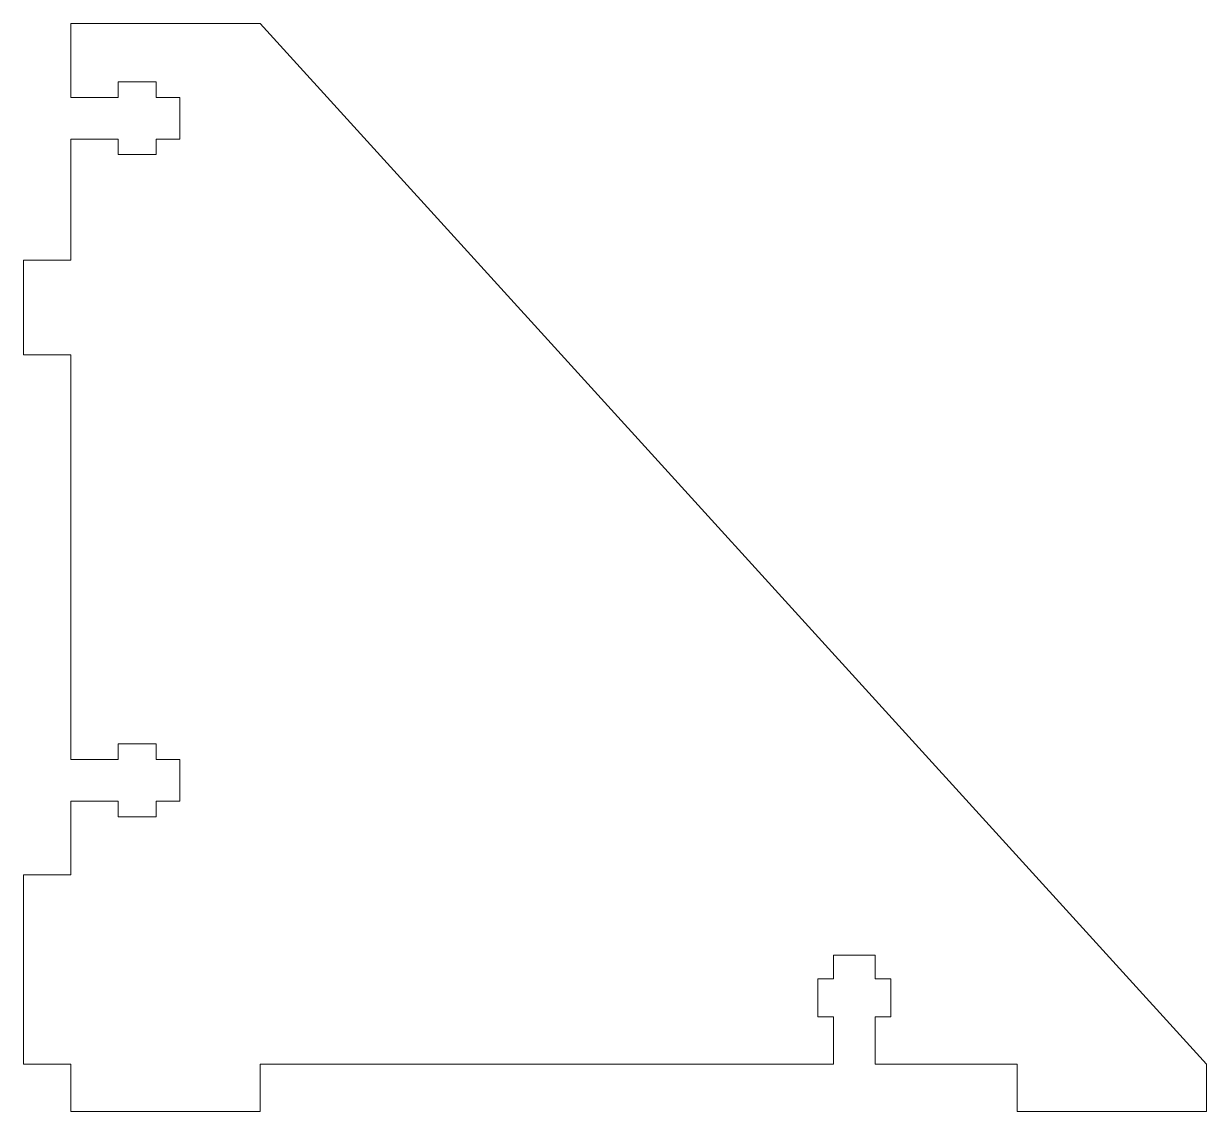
# Model space of a CAD drawing. Header units: millimetres. Extents: x 0.33 to 0.455, y 0.513 to 0.628.
import ezdxf

# ---------------------------------------------------------------- set-up
doc = ezdxf.new("R2010")
doc.units = ezdxf.units.MM

msp = doc.modelspace()

# ---------------------------------------------------------------- linework, layer by layer
at = {"color": 7, "linetype": 'Continuous', "lineweight": 15}
for p, q in [((0.33516, 0.62015), (0.33516, 0.62795)), ((0.33516, 0.62795), (0.35516, 0.62795)), ((0.35516, 0.62795), (0.45516, 0.51795)), ((0.34016, 0.6218), (0.34416, 0.6218)), ((0.34016, 0.6218), (0.34016, 0.62015)), ((0.34416, 0.6218), (0.34416, 0.62015)), ((0.33516, 0.62015), (0.34016, 0.62015)), ((0.34416, 0.62015), (0.34666, 0.62015)), ((0.34666, 0.62015), (0.34666, 0.61575)), ((0.33516, 0.60295), (0.33516, 0.61575)), ((0.33516, 0.61575), (0.34016, 0.61575)), ((0.34016, 0.61575), (0.34016, 0.6141)), ((0.34416, 0.61575), (0.34416, 0.6141)), ((0.34416, 0.61575), (0.34666, 0.61575)), ((0.34016, 0.6141), (0.34416, 0.6141)), ((0.33016, 0.60295), (0.33016, 0.59295)), ((0.33516, 0.60295), (0.33016, 0.60295)), ((0.33516, 0.59295), (0.33016, 0.59295)), ((0.33516, 0.55015), (0.33516, 0.59295)), ((0.34016, 0.5518), (0.34416, 0.5518)), ((0.34016, 0.5518), (0.34016, 0.55015)), ((0.34416, 0.5518), (0.34416, 0.55015)), ((0.33516, 0.55015), (0.34016, 0.55015)), ((0.34416, 0.55015), (0.34666, 0.55015)), ((0.34666, 0.55015), (0.34666, 0.54575)), ((0.33516, 0.53795), (0.33516, 0.54575)), ((0.33516, 0.54575), (0.34016, 0.54575)), ((0.34016, 0.54575), (0.34016, 0.5441)), ((0.34416, 0.54575), (0.34416, 0.5441)), ((0.34416, 0.54575), (0.34666, 0.54575)), ((0.34016, 0.5441), (0.34416, 0.5441)), ((0.33016, 0.53795), (0.33016, 0.51795)), ((0.33516, 0.53795), (0.33016, 0.53795)), ((0.41576, 0.52945), (0.42016, 0.52945)), ((0.41576, 0.52945), (0.41576, 0.52695)), ((0.42016, 0.52945), (0.42016, 0.52695)), ((0.41411, 0.52695), (0.41576, 0.52695)), ((0.41411, 0.52695), (0.41411, 0.52295)), ((0.42016, 0.52695), (0.42181, 0.52695)), ((0.42181, 0.52695), (0.42181, 0.52295)), ((0.41411, 0.52295), (0.41576, 0.52295)), ((0.41576, 0.51795), (0.41576, 0.52295)), ((0.42016, 0.51795), (0.42016, 0.52295)), ((0.42016, 0.52295), (0.42181, 0.52295)), ((0.33516, 0.51795), (0.33016, 0.51795)), ((0.33516, 0.51295), (0.33516, 0.51795)), ((0.35516, 0.51795), (0.41576, 0.51795)), ((0.35516, 0.51795), (0.35516, 0.51295)), ((0.42016, 0.51795), (0.43516, 0.51795)), ((0.43516, 0.51795), (0.43516, 0.51295)), ((0.45516, 0.51795), (0.45516, 0.51295)), ((0.33516, 0.51295), (0.35516, 0.51295)), ((0.43516, 0.51295), (0.45516, 0.51295))]:
    msp.add_line(p, q, dxfattribs=at)

doc.saveas('drawing.dxf')
